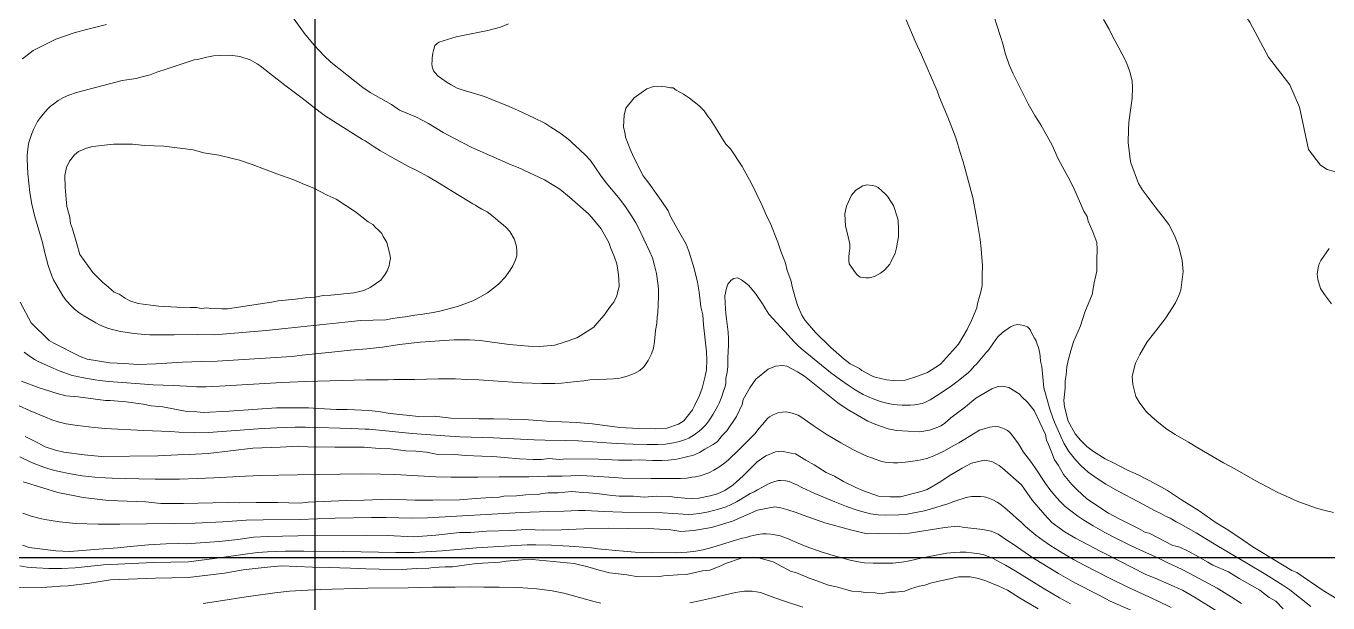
# Model space of a CAD drawing. Header units: metres. Extents: x 548946 to 557077, y 1838800 to 1845419.
# Drawn here: x 551860 to 552489, y 1842978 to 1843256 of the extents above; entities that cross this region are included whole.
import ezdxf

# ---------------------------------------------------------------- set-up
doc = ezdxf.new("R2010")
doc.units = ezdxf.units.M
doc.header["$LTSCALE"] = 28
for name, color, linetype, lineweight in [('1', 7, 'Continuous', 13), ('2', 7, 'Continuous', 13), ('60', 7, 'Continuous', 25)]:
    doc.layers.add(name, color=color, linetype=linetype, lineweight=lineweight)

msp = doc.modelspace()

# ---------------------------------------------------------------- linework, layer by layer
at = {"layer": '1'}
for points in [[(552222.65, 1843449.41), (552239.74, 1843450.64), (552260.57, 1843451.04), (552279.34, 1843444.05), (552297.46, 1843426.73), (552310.93, 1843404.03), (552331.31, 1843378.95), (552350.29, 1843360.96), (552370.29, 1843345.17), (552404.86, 1843309.28), (552422.43, 1843292.16), (552432.07, 1843283.5), (552443.61, 1843268.99), (552450.92, 1843258.24), (552460.01, 1843241.35), (552470.16, 1843228.07), (552474.88, 1843217.3), (552479.23, 1843196.83), (552485.03, 1843189.3), (552488.3, 1843187.14), (552493.37, 1843185.7)], [(551899.25, 1843257.08), (551889.61, 1843254.71), (551883.7, 1843253.01), (551874.9, 1843249.97), (551863.83, 1843244.64), (551858.71, 1843240.5)], [(552141.74, 1843151.94), (552137.92, 1843158.62), (552133.5, 1843163.96), (552131.77, 1843165.79), (552122.71, 1843173.9), (552117.96, 1843177.68), (552110.58, 1843182.17), (552097.96, 1843188.09), (552094.5, 1843189.48), (552075.52, 1843197.72), (552067.14, 1843202.1), (552061.72, 1843205.04), (552054.63, 1843209.31), (552048.93, 1843212.47), (552040.67, 1843215.84), (552036.81, 1843218.45), (552026.48, 1843224.38), (552022.9, 1843226.76), (552007.53, 1843238.98), (552004.39, 1843241.92), (551999.47, 1843247.21), (551994.77, 1843252.77), (551989.34, 1843260.27)], [(552285.04, 1843259.41), (552289.54, 1843249), (552292.57, 1843242.48), (552300.15, 1843225.06), (552301.28, 1843221.88), (552305.16, 1843212.42), (552309.09, 1843202.45), (552311.18, 1843195.32), (552312.7, 1843190.92), (552317.22, 1843173.65), (552319.09, 1843163.96), (552320.79, 1843153.48), (552321.31, 1843148.96), (552322.01, 1843140.66), (552321.74, 1843136.31), (552321.82, 1843131.24), (552321.16, 1843128.11), (552319.5, 1843122.59), (552319.23, 1843120.52), (552316.63, 1843114.38), (552314.58, 1843110.08), (552310.31, 1843102.99), (552301.76, 1843093.37), (552295.36, 1843089.33), (552288.79, 1843086.8), (552284.61, 1843085.56), (552279.04, 1843085.43), (552275.69, 1843085.81), (552270.22, 1843086.96), (552268.88, 1843087.57), (552263.74, 1843090.29), (552262.62, 1843091.18), (552258.04, 1843093.45), (552255.25, 1843095.67), (552248.76, 1843101.28), (552241.32, 1843108.56), (552236.34, 1843114.34), (552234.77, 1843116.96), (552232.69, 1843121.8), (552231.51, 1843125.47), (552230.21, 1843130.15), (552229.53, 1843133.89), (552227.73, 1843138.51), (552226.83, 1843141.96), (552224.64, 1843147.81), (552223.12, 1843152.21), (552219.52, 1843161.45), (552218.23, 1843163.85), (552215.47, 1843170.14), (552213.12, 1843175.2), (552210.48, 1843180.49), (552205.99, 1843188.62), (552200.44, 1843197.13), (552198.15, 1843199.41), (552195.68, 1843203.19), (552193.16, 1843207.48), (552190.7, 1843211.26), (552189.52, 1843212.65), (552187.67, 1843215.49), (552185.1, 1843217.99), (552180.63, 1843221.54), (552177.61, 1843223.48), (552174.09, 1843225.37), (552172.69, 1843226.48), (552171.41, 1843226.58), (552169.07, 1843227.08), (552165.22, 1843227.4), (552163.21, 1843227.17), (552160.04, 1843226.04), (552157.2, 1843224.2), (552153.92, 1843221.79), (552149.92, 1843216.76), (552149.04, 1843213.35), (552148.67, 1843207.72), (552149.57, 1843204.27), (552149.74, 1843202.76), (552151.94, 1843196.91), (552153.62, 1843193.3), (552158.22, 1843184.17), (552160.91, 1843180.66), (552166.96, 1843172.21), (552170.32, 1843167.26), (552171.39, 1843164.58), (552175.88, 1843156.46), (552179.02, 1843151.23), (552180.48, 1843147.33), (552182.9, 1843139.48), (552184.43, 1843132.79), (552185.23, 1843128.05), (552186.03, 1843121.03), (552186.99, 1843117.08), (552187.29, 1843112.28), (552188.78, 1843099.24)], [(552493.65, 1842979.65), (552486.28, 1842984.14), (552473.59, 1842992.85), (552471.19, 1842993.85), (552452.36, 1843005.16), (552447.67, 1843008.43), (552440.24, 1843013.43), (552434.76, 1843016.86), (552426.49, 1843022.52), (552418, 1843027.9), (552411.13, 1843032.45), (552405.43, 1843035.61), (552397.05, 1843039.99), (552391.97, 1843042.2), (552385.21, 1843045.75), (552381.19, 1843047.58), (552375.44, 1843051.24), (552372.36, 1843053.68), (552369.23, 1843056.62), (552366.6, 1843059.63), (552363.35, 1843065.86), (552361.54, 1843072.77), (552361.19, 1843075.78), (552361.79, 1843081.69), (552361.89, 1843085.26), (552362.32, 1843088.1), (552362.65, 1843091.95), (552363.31, 1843095.08), (552364.74, 1843100.32), (552365.84, 1843104.01), (552369.27, 1843111.77), (552371.31, 1843118.35), (552374.91, 1843126.89), (552375.78, 1843132.58), (552376.66, 1843135.99), (552377.16, 1843138.33), (552377.08, 1843143.41), (552377.23, 1843148.76), (552377.11, 1843152.05), (552375.26, 1843157.17), (552372.9, 1843162.24), (552372.39, 1843164.47), (552370.82, 1843167.08), (552365.99, 1843178.22), (552363.35, 1843183.5), (552358.52, 1843192.35), (552355.49, 1843198.87), (552350.05, 1843208.66), (552347.25, 1843213.17), (552344.05, 1843218.9), (552336.81, 1843233.32), (552334.79, 1843237.66), (552332.88, 1843243.28), (552331.92, 1843247.24), (552329.1, 1843256.32), (552327.58, 1843260.72)], [(551906.9, 1843230.14), (551913.58, 1843231.1), (551915.22, 1843231.59), (551920.36, 1843232.87), (551923.62, 1843234.04), (551928.52, 1843235.7), (551940.15, 1843239.53), (551941.6, 1843239.99), (551943.26, 1843240.28), (551947.73, 1843241.39), (551950.85, 1843241.95), (551954.03, 1843242.11), (551959, 1843242.28), (551963.67, 1843241.62), (551968.64, 1843239.99), (551971.95, 1843238.08), (551973.36, 1843237.14), (551981.57, 1843230.8), (551983.76, 1843229.05), (551985.3, 1843227.83), (551990.44, 1843223.93), (551993.71, 1843221.51), (551998.84, 1843217.61), (552002.36, 1843214.82), (552004.97, 1843212.92), (552008.74, 1843210.46), (552017.13, 1843205.23), (552022.83, 1843201.59), (552024.1, 1843200.94), (552028.51, 1843198.15), (552031.54, 1843196.1), (552036.02, 1843193.62), (552044.75, 1843188.83), (552048.76, 1843186.9), (552054.73, 1843183.59), (552059.86, 1843180.58), (552066.53, 1843176.36), (552075.97, 1843170.65), (552077.35, 1843169.91), (552078.53, 1843169.15), (552080.35, 1843168.06), (552081.41, 1843167.58), (552082.9, 1843166.75), (552084.33, 1843165.62), (552086.63, 1843163.79), (552088.5, 1843162.31), (552090.69, 1843160.56), (552092.14, 1843159.23), (552093.86, 1843157.33), (552096.06, 1843153.79), (552096.37, 1843152.83), (552097.08, 1843150.12), (552097.32, 1843147.95), (552097.2, 1843145.54), (552096.62, 1843143.68), (552095.36, 1843140.74), (552094, 1843138.59), (552091.69, 1843135.23), (552088.57, 1843131.98), (552086.02, 1843129.89), (552083.07, 1843127.76), (552079.42, 1843125.64), (552076.03, 1843123.86), (552068.66, 1843121.12), (552060.13, 1843118.94)], [(552060.13, 1843118.94), (552056.91, 1843118.28), (552051.92, 1843117.41), (552048.09, 1843116.87), (552043.39, 1843116.13), (552040.43, 1843115.79), (552036.41, 1843115.23), (552034.06, 1843114.76), (552021.82, 1843114.41), (552017.46, 1843113.87), (551993.13, 1843111.28), (551976.25, 1843109.59), (551951.44, 1843107.47), (551943.41, 1843107.54), (551931.93, 1843107.43), (551920.25, 1843107.5), (551917.61, 1843107.6), (551912.6, 1843108.07), (551906.06, 1843109.09), (551900.33, 1843110.48), (551898.16, 1843111.27), (551895.94, 1843112.23), (551894.08, 1843113.24), (551888.28, 1843116.64), (551885.92, 1843118.25), (551883.89, 1843119.79), (551882.43, 1843121.22), (551879.88, 1843124.08), (551878.21, 1843126.24), (551874.79, 1843132), (551873.77, 1843133.96), (551872.96, 1843135.98), (551871.2, 1843140.88), (551869.58, 1843146.99), (551868.37, 1843151.91), (551864.56, 1843165.06), (551863.28, 1843170.45), (551862.34, 1843176.14), (551861.31, 1843185.13), (551860.96, 1843192.24), (551861.01, 1843194.15), (551861.44, 1843198.42), (551861.85, 1843200.26), (551862.26, 1843201.67), (551863.04, 1843204.01), (551864.03, 1843206.4), (551865.22, 1843208.76), (551866.08, 1843210.25), (551867.47, 1843212.32), (551868.66, 1843213.86), (551870.89, 1843216.34), (551872.13, 1843217.55), (551874.46, 1843219.4), (551876.02, 1843220.42), (551878.58, 1843221.82), (551881.12, 1843222.96), (551884.85, 1843224.28), (551887.85, 1843225.18), (551894.7, 1843226.82), (551906.9, 1843230.14)], [(551857.65, 1843123.24), (551862.87, 1843113.17), (551871.7, 1843104.78), (551873.88, 1843103.5), (551886.56, 1843097.08), (551890.02, 1843095.69), (551900.9, 1843093.89), (551908.04, 1843093.69), (551914.45, 1843093.15), (551923.31, 1843093.41), (551935.91, 1843094.34), (551940.48, 1843094.35), (551945.28, 1843094.65), (551952.64, 1843094.73), (551988.7, 1843097.08), (551993.72, 1843097.65), (552008.04, 1843099.04), (552017.07, 1843100.07), (552024.88, 1843100.71), (552032.4, 1843101.57), (552040.65, 1843102.77), (552050.68, 1843103.92), (552067.07, 1843105.03), (552074.43, 1843105.11), (552079.56, 1843104.68), (552087.81, 1843103.59), (552093.5, 1843102.72), (552102.98, 1843102.03), (552108.34, 1843101.88), (552115.64, 1843102.46), (552120.04, 1843103.98), (552126.17, 1843105.95), (552127.83, 1843106.9), (552134.46, 1843111.22), (552135.79, 1843112.89), (552139.4, 1843116.86), (552142.45, 1843121.28), (552144.01, 1843123.24), (552145.45, 1843126.2), (552145.94, 1843128.54), (552146.71, 1843130.66), (552146.53, 1843134.45), (552146.19, 1843137.46), (552145.45, 1843141.7), (552144.32, 1843144.87), (552142.53, 1843149.49), (552141.74, 1843151.94)], [(551885.31, 1843063.75), (551893.55, 1843062.7), (551898.69, 1843062.27), (551917.21, 1843061.29), (551930.22, 1843060.77), (551934.23, 1843060.48), (551941.76, 1843060.18), (551948.52, 1843060.36), (551972.39, 1843062.16), (551981.51, 1843062.62), (551986.19, 1843062.78), (551990.32, 1843062.88), (551995.27, 1843062.86), (552017.72, 1843062.28), (552024.11, 1843062.04), (552026.05, 1843061.9), (552046.82, 1843059.92), (552062.57, 1843058.74), (552069.88, 1843058.3), (552086.08, 1843057.75), (552105.69, 1843056.8), (552110.9, 1843056.64), (552120.73, 1843056.49), (552126.8, 1843056.28), (552145.19, 1843055.05), (552153.19, 1843054.71), (552160.13, 1843054.57), (552165.19, 1843054.58), (552168.98, 1843054.74), (552170.95, 1843054.97), (552172.84, 1843055.31), (552175.79, 1843056.07), (552178.69, 1843057.03), (552180.25, 1843057.7), (552182.79, 1843059.21), (552185.19, 1843060.96), (552186.59, 1843062.2), (552188.44, 1843064.1), (552189.96, 1843065.98), (552192.02, 1843069.17), (552194.2, 1843073.25), (552194.82, 1843074.55), (552196.12, 1843077.64), (552196.89, 1843079.77), (552197.8, 1843082.61), (552198.04, 1843084.04), (552198.1, 1843085.24), (552198.16, 1843086.44), (552198.72, 1843089.4), (552199, 1843092.23), (552199.12, 1843096.43), (552199.32, 1843102.54), (552199.37, 1843105.54), (552199.21, 1843108.72), (552198.46, 1843115.22), (552198.19, 1843117.58), (552197.8, 1843122.73), (552197.7, 1843126.21), (552198.37, 1843129.98), (552199.15, 1843131.86), (552200.72, 1843133.84), (552202.03, 1843134.59), (552203.7, 1843134.88), (552204.64, 1843134.48), (552205.61, 1843133.9), (552207.01, 1843132.96), (552209.21, 1843131.22), (552209.8, 1843130.39), (552212.44, 1843127.39), (552213.14, 1843126.48), (552214.84, 1843123.88), (552215.8, 1843122.39), (552217.28, 1843119.97), (552218.78, 1843117.34), (552228.34, 1843107.15), (552230.92, 1843104.17), (552232.94, 1843102.13), (552234.54, 1843100.74), (552248.56, 1843089.36), (552253.42, 1843085.67), (552257.08, 1843083.11), (552260.52, 1843080.91), (552264.32, 1843078.74), (552268.75, 1843076.69), (552273.26, 1843075.13), (552276.4, 1843074.34), (552279.02, 1843073.86), (552280.78, 1843073.66), (552283.18, 1843073.51), (552287.14, 1843073.53), (552289.34, 1843073.75), (552291.83, 1843074.11), (552292.98, 1843074.41), (552294.5, 1843075.01), (552296.64, 1843076.09), (552301.11, 1843078.83), (552306.95, 1843082.83), (552310.2, 1843085.29), (552315.25, 1843089.33), (552316.56, 1843090.5), (552317.94, 1843092.27)], [(552317.94, 1843092.27), (552319.12, 1843093.3), (552319.91, 1843094.29), (552323.85, 1843099.03), (552324.84, 1843100.04), (552328.43, 1843105.24), (552329.39, 1843106.45), (552331.55, 1843108.5), (552335.42, 1843111.33), (552337.43, 1843112.06), (552338.98, 1843112.44), (552340.1, 1843112.27), (552341.83, 1843111.97), (552343.61, 1843111.27), (552344.49, 1843110.57), (552345.08, 1843109.74), (552345.39, 1843108.78), (552347.02, 1843105.87), (552347.77, 1843104.56), (552348.26, 1843102.92), (552348.94, 1843101.3), (552349.56, 1843098.48), (552349.83, 1843097.02), (552349.99, 1843094.74), (552350.54, 1843092.15), (552351.57, 1843081.87), (552354.46, 1843071.66), (552355.91, 1843067.5), (552356.72, 1843065.41), (552359.67, 1843058.45), (552361.22, 1843055.17), (552362.6, 1843052.83), (552363.66, 1843051.21), (552366.86, 1843047.1), (552369.6, 1843044.22), (552371.12, 1843042.83), (552372.97, 1843041.29), (552376.75, 1843038.43), (552381.44, 1843035.43), (552387.35, 1843032.09), (552397.23, 1843026.9), (552405.18, 1843022.57), (552408.01, 1843021.22), (552410.23, 1843020.02), (552412.45, 1843019), (552415.37, 1843017.31), (552417.58, 1843016.14), (552424.96, 1843011.91), (552435.06, 1843005.85), (552449.48, 1842997.37), (552458.7, 1842991.85), (552466.89, 1842986.8), (552470.29, 1842984.48), (552480.44, 1842976.41)], [(552188.78, 1843099.24), (552188.96, 1843095.45), (552188.75, 1843090.6), (552188.09, 1843087.47), (552186.72, 1843081.73), (552185.33, 1843078.27), (552182.9, 1843072.91), (552182.07, 1843071.29), (552177.85, 1843065.97), (552175.23, 1843064.41), (552169.61, 1843062.49), (552164.31, 1843062.14), (552156.17, 1843062.22), (552146.97, 1843062.7), (552133.81, 1843064.49), (552126.11, 1843065.14), (552111.56, 1843065.76), (552100.79, 1843066.56), (552086.02, 1843066.9), (552079.16, 1843066.88), (552065.39, 1843067.33), (552057.41, 1843068.2), (552050.05, 1843068.12), (552036.16, 1843069.58), (552030.47, 1843070.45), (552025.84, 1843070.94), (552015.36, 1843071.52), (552010.29, 1843071.45), (552001.59, 1843071.97), (551996.74, 1843072.18), (551988.59, 1843072.27), (551981.24, 1843072.19), (551958.55, 1843070.61), (551946.17, 1843069.95), (551942.83, 1843070.33), (551937.19, 1843070.7), (551926.54, 1843072.79), (551920.9, 1843073.16), (551917, 1843073.98), (551908.74, 1843075.07), (551901.05, 1843075.71), (551898.76, 1843075.71), (551885.6, 1843077.5), (551879.69, 1843078.1), (551875.5, 1843079.14), (551866.79, 1843081.96), (551858.31, 1843085.05)], [(551859.98, 1843058.46), (551866.18, 1843055.36), (551869.7, 1843053.48), (551874.72, 1843051.76), (551878.63, 1843050.94), (551888.44, 1843049.52), (551896.92, 1843048.71), (551924.07, 1843049.03), (551933.66, 1843049.62), (551939.24, 1843049.75), (551948.32, 1843050.28), (551969.89, 1843052.75), (551983.05, 1843053.23), (551992.13, 1843053.77), (551996.48, 1843053.5), (552009.48, 1843053.21), (552023.69, 1843053.31), (552030.89, 1843052.61), (552036.24, 1843052.46), (552043.72, 1843051.54), (552048.57, 1843051.33), (552053.7, 1843050.9), (552058.38, 1843049.91), (552067.31, 1843049.67), (552072.44, 1843049.24), (552080.36, 1843048.87), (552085.71, 1843048.72), (552091.34, 1843048.35), (552098.54, 1843047.65), (552105.17, 1843047.39), (552109.24, 1843047.35), (552112.75, 1843047.75), (552117.88, 1843047.32), (552121.39, 1843047.72), (552136.67, 1843047.44), (552140.24, 1843047.34), (552146.38, 1843047.03), (552152.73, 1843046.99), (552156.52, 1843047.17), (552162.66, 1843046.86), (552167.23, 1843046.87), (552170.52, 1843046.99), (552174.53, 1843047.45), (552182.44, 1843049.38), (552185.34, 1843050.72), (552187.95, 1843052.29), (552192.01, 1843054.54), (552194.13, 1843056.05), (552196.35, 1843058.84), (552198.63, 1843061.14), (552203.18, 1843068.01), (552206.06, 1843073.93), (552206.55, 1843076.27), (552209.71, 1843081.97), (552212.54, 1843086.11), (552218.6, 1843090.86), (552222, 1843092.27), (552225.51, 1843092.67), (552227.57, 1843092.4), (552232.71, 1843089.68), (552236.01, 1843087.52), (552252.22, 1843074.64), (552256.63, 1843071.59), (552266.69, 1843065.88), (552270.43, 1843064.27), (552276.51, 1843062.17), (552280.42, 1843061.35), (552291.68, 1843060.61), (552296.42, 1843061.4), (552299.59, 1843062.53), (552301.77, 1843063.54), (552303.66, 1843064.77), (552306.66, 1843067.4), (552313.67, 1843072.78), (552318.78, 1843076.92), (552326.41, 1843081.35), (552329.58, 1843082.48), (552331.59, 1843082.71), (552334.71, 1843082.05), (552339.63, 1843079.05), (552341.08, 1843077.44), (552343.66, 1843074.94), (552346.9, 1843070.99), (552352.29, 1843059.41), (552352.86, 1843056.68), (552353.87, 1843054.51), (552355.33, 1843050.61), (552356.74, 1843047.22), (552358.59, 1843044.38), (552361.11, 1843040.09), (552364.97, 1843035.2), (552367.55, 1843032.7), (552372.36, 1843028.42), (552382.81, 1843021.49), (552387.94, 1843018.77), (552397.23, 1843014.04), (552400.64, 1843012.15), (552402.32, 1843011.73), (552413.71, 1843005.87), (552415.27, 1843005.54), (552417.12, 1843004.99)], [(551856.88, 1843073.41), (551862.48, 1843070.83), (551869.93, 1843067.68), (551872.84, 1843066.49), (551876.01, 1843065.44), (551879.91, 1843064.6), (551885.31, 1843063.75)], [(552103.09, 1843038.94), (552112.01, 1843039.33), (552119.09, 1843039.22), (552123.28, 1843039.46), (552127.94, 1843039.54), (552134.11, 1843039.31), (552144.31, 1843038.59), (552148.3, 1843038.4), (552162.01, 1843038.19), (552176.2, 1843038.25), (552179.23, 1843038.41), (552181.69, 1843038.74), (552183.43, 1843039.05), (552186.18, 1843039.69), (552189.89, 1843040.98), (552192.25, 1843042.15), (552194.73, 1843043.62), (552197.05, 1843045.21), (552199.23, 1843046.95), (552204.73, 1843052.33), (552209.23, 1843056.86), (552210.59, 1843058.34), (552212.19, 1843059.83), (552214.09, 1843062.22), (552215.98, 1843064.36), (552217.38, 1843066.18), (552218.45, 1843067.32), (552219.24, 1843067.9), (552220.99, 1843068.85), (552223.35, 1843069.76), (552225.41, 1843070.21), (552227.04, 1843070.24), (552228.04, 1843070.13), (552230.06, 1843069.71), (552232.01, 1843069.09), (552232.93, 1843068.7), (552234.28, 1843067.92), (552240.7, 1843063.35), (552246.53, 1843059.5), (552253.63, 1843055.32), (552259.46, 1843052.12), (552265.4, 1843049.29), (552269.64, 1843047.62), (552273.39, 1843046.43), (552274.94, 1843046.07), (552276.56, 1843045.84), (552279, 1843045.74), (552281.04, 1843045.75), (552284.64, 1843046), (552290.73, 1843046.8), (552293.58, 1843047.42), (552295.1, 1843047.86), (552298.53, 1843049.1), (552303.3, 1843051.43), (552308.41, 1843054.3), (552310.5, 1843055.39), (552318.34, 1843060.23), (552320.54, 1843061.4), (552323.27, 1843062.35), (552325.46, 1843062.88), (552326.54, 1843063.06), (552328.24, 1843063.18), (552329.82, 1843063.01), (552330.72, 1843062.78), (552332.43, 1843062.1), (552333.97, 1843061.25), (552334.65, 1843060.77), (552335.57, 1843059.87), (552339.28, 1843054.92), (552341.79, 1843050.85), (552345.04, 1843046.46), (552347.28, 1843043.29), (552352.3, 1843035.77), (552354.49, 1843032.79), (552356.64, 1843030.17), (552359.25, 1843027.26), (552361.87, 1843024.73), (552364.51, 1843022.5), (552367.96, 1843019.93), (552370.83, 1843018.04), (552375.36, 1843015.32), (552381.01, 1843012.19), (552386.22, 1843009.45), (552393.32, 1843005.86), (552397.8, 1843003.74), (552406.83, 1842999.74), (552411.37, 1842997.45), (552418.29, 1842994.25), (552421.74, 1842992.5), (552435.1, 1842985.22), (552441.98, 1842981.16), (552446.98, 1842977.93)], [(551857.48, 1843048.56), (551863.16, 1843045.92), (551868.64, 1843043.78), (551870.93, 1843043.02), (551874.23, 1843042.08), (551878.04, 1843041.16), (551880.92, 1843040.58), (551887.6, 1843039.49), (551893.64, 1843038.86), (551898.6, 1843038.51), (551901.96, 1843038.36), (551914.92, 1843037.97), (551922.76, 1843037.85), (551934.44, 1843037.89), (551943.07, 1843038.12), (551951.03, 1843038.43), (551966.39, 1843039.34), (551973.74, 1843039.61), (551991.36, 1843039.99), (552022.39, 1843040.42), (552031.48, 1843040.32), (552038.34, 1843040.1), (552058.13, 1843039), (552065.42, 1843038.78), (552078.5, 1843038.78), (552088.68, 1843039), (552097.41, 1843038.91), (552103.09, 1843038.94)], [(552413.01, 1842975.96), (552406.71, 1842979.01), (552391.74, 1842985.92), (552383.19, 1842990.09), (552370.98, 1842996.39), (552365.85, 1842999.16), (552361.24, 1843001.8), (552354.91, 1843005.78), (552351.26, 1843008.32), (552347.74, 1843010.91), (552342.76, 1843015.1), (552340.66, 1843017.05), (552338.48, 1843018.92), (552336.5, 1843020.81), (552332.75, 1843024.03), (552330.39, 1843025.88), (552328.95, 1843026.83), (552326.91, 1843027.91), (552325.3, 1843028.56), (552323.61, 1843029.1), (552322.69, 1843029.3), (552321.04, 1843029.49), (552318.43, 1843029.52), (552316.64, 1843029.42), (552314.04, 1843029.05), (552308.17, 1843027.14), (552305.22, 1843025.99), (552302.5, 1843025.2), (552299.48, 1843024.13), (552293.97, 1843022.63), (552287.96, 1843021.38), (552285.54, 1843021), (552281.54, 1843020.61), (552275.31, 1843020.54), (552271.55, 1843020.7), (552268.11, 1843021.16), (552265.54, 1843021.79), (552262.03, 1843022.77), (552256.38, 1843024.66), (552250.67, 1843026.84), (552241.02, 1843030.86), (552234.82, 1843033.79), (552232.34, 1843035.1), (552228.62, 1843036.7), (552227.07, 1843037.05), (552224.46, 1843037.24), (552223.46, 1843037.17), (552221.73, 1843036.78), (552220.29, 1843036.31), (552219, 1843035.78), (552213.45, 1843032.78), (552211.86, 1843031.81), (552209.92, 1843030.86), (552205.24, 1843028), (552203.25, 1843026.87), (552200.39, 1843025.44), (552198.27, 1843024.56), (552194.56, 1843023.36), (552189.73, 1843022.14), (552185.33, 1843021.32), (552182.37, 1843020.98), (552179.89, 1843020.88), (552177.47, 1843020.9), (552167.58, 1843021.55), (552148.16, 1843021.9), (552139.23, 1843022.24), (552130.44, 1843022.68), (552126.98, 1843022.72), (552119.98, 1843022.36), (552112.55, 1843022.2), (552099.39, 1843021.71), (552054.11, 1843019.17), (552046.46, 1843019.09), (552034.26, 1843019.33), (552027.16, 1843019.34), (552009.65, 1843018.98), (551992.61, 1843018.46), (551974.9, 1843018.31), (551966.7, 1843018.01), (551955.35, 1843017.27), (551942.03, 1843016.63), (551932.24, 1843016.42), (551918.55, 1843016.31), (551905.79, 1843016.1), (551895.26, 1843016.19), (551884.51, 1843016.52), (551876.67, 1843017.2), (551869.49, 1843018.4), (551866.6, 1843019.08), (551863, 1843020.05), (551858.98, 1843021.39)], [(551858.81, 1843006.04), (551862, 1843004.88), (551874.88, 1843003.3), (551881.52, 1843003.04), (551895.62, 1843004.15), (551904.7, 1843004.68), (551910.72, 1843005.37), (551919.53, 1843006.12), (551928.12, 1843006.6), (551934.19, 1843006.79), (551937.76, 1843006.69), (551953.65, 1843007.74), (551962.68, 1843008.78), (551970.42, 1843009.92), (551977, 1843010.16), (551998.8, 1843010.62), (552024.95, 1843010.82), (552034.87, 1843010.69), (552047.64, 1843010.11), (552058.23, 1843010.82), (552069.77, 1843012.14), (552074.84, 1843012.21), (552082.65, 1843012.85), (552094.3, 1843013.17), (552101.88, 1843013.53), (552110.3, 1843013.22), (552118.66, 1843013.41), (552129.53, 1843013.9), (552141.69, 1843014.27), (552151.11, 1843014.08), (552163.32, 1843013.95), (552171.52, 1843013.37), (552176.43, 1843012.66), (552182.73, 1843013.12), (552191.2, 1843014.6), (552201.28, 1843017.53), (552213.36, 1843022.98), (552221.83, 1843024.46), (552224.68, 1843024.02), (552228.08, 1843023.14), (552232.04, 1843021.82), (552235.5, 1843020.43), (552245.83, 1843016.79), (552258.94, 1843013.21), (552266.25, 1843011.5), (552271.83, 1843011.63), (552282.26, 1843011.56), (552286.55, 1843011.79), (552303.77, 1843014.53), (552309.79, 1843015.21)], [(552283.01, 1842997.76), (552278.69, 1842997.41), (552273.64, 1842997.27), (552269.12, 1842997.3), (552265.08, 1842997.52), (552262.12, 1842997.93), (552258.14, 1842998.82), (552249.85, 1843001.09), (552244.15, 1843002.88), (552236.88, 1843005.44), (552232.93, 1843007), (552227.82, 1843009.16), (552224.33, 1843010.46), (552221.98, 1843011.02), (552219.87, 1843011.39), (552217.76, 1843011.49), (552215.83, 1843011.45), (552214.7, 1843011.34), (552212.77, 1843011), (552209.86, 1843010.34), (552207.86, 1843009.73), (552206.11, 1843009.32), (552202.3, 1843008.26), (552191.31, 1843004.82), (552187.12, 1843003.8), (552182.57, 1843003.02), (552179.32, 1843002.66), (552176.79, 1843002.47), (552174.02, 1843002.39), (552162.54, 1843002.44), (552154.31, 1843002.7), (552150.52, 1843002.93), (552143.2, 1843003.56), (552139.87, 1843003.95), (552136.37, 1843004.25), (552133.37, 1843004.66), (552125.28, 1843005.34), (552114.01, 1843005.95), (552106.37, 1843006.16), (552102.22, 1843006.17), (552096.8, 1843005.94), (552077.87, 1843004.76), (552061.27, 1843003.29), (552053.17, 1843002.73), (552047.68, 1843002.5), (552038.96, 1843002.47), (552013.86, 1843002.93), (551994.58, 1843003.09), (551985.63, 1843003.05), (551976.96, 1843002.77), (551972.14, 1843002.43), (551967.3, 1843001.89), (551951.32, 1842999.57), (551938.8, 1842998), (551921.74, 1842997.66), (551897.78, 1842996.54), (551884.2, 1842995.11), (551877.61, 1842994.72), (551871.5, 1842994.76), (551865.56, 1842995.04), (551861.05, 1842995.42), (551857.51, 1842996.04)], [(552309.79, 1843015.21), (552313.41, 1843014.61), (552322.17, 1843013.58), (552326.08, 1843012.76), (552329.54, 1843011.38), (552334.23, 1843008.1), (552337.25, 1843006.16), (552345.8, 1843000.28), (552358.65, 1842992.35), (552366.52, 1842987.91), (552377.86, 1842982.1), (552383.56, 1842978.94), (552397.18, 1842973.13)], [(552417.12, 1843004.99), (552421.14, 1843003.16), (552424.65, 1843001.27), (552430.63, 1842997.89), (552433.09, 1842996.4), (552440.57, 1842993.19), (552445.77, 1842989.97), (552455.82, 1842984.26), (552460.29, 1842980.71), (552463.53, 1842979.05), (552467, 1842975.38)], [(551856.96, 1842985.8), (551868.17, 1842985.56), (551872.96, 1842985.86), (551876.98, 1842986.31), (551880.77, 1842986.49), (551891.3, 1842987.7), (551901.28, 1842989.35), (551922.96, 1842990.08), (551938.62, 1842990.42), (551956.3, 1842992.6), (551965.27, 1842994.13), (551975.3, 1842995.28), (551983.6, 1842995.98), (551998.66, 1842995.41), (552006.8, 1842995.33), (552017.01, 1842994.97), (552024.42, 1842994.55), (552030.78, 1842994.51), (552041.99, 1842994.27), (552048.79, 1842994.8), (552054.86, 1842994.98), (552056.87, 1842995.21), (552062.67, 1842995.62), (552066.24, 1842995.52), (552072.98, 1842996.55), (552077.99, 1842997.12), (552089.09, 1842997.88), (552092.1, 1842998.23), (552099.9, 1842998.87)], [(552099.9, 1842998.87), (552104.69, 1842999.16), (552125, 1842997.17), (552131.52, 1842995.63), (552137.05, 1842993.97), (552142.02, 1842992.76), (552150.27, 1842991.67), (552155.96, 1842990.8), (552166.11, 1842990.95), (552168.11, 1842991.18), (552174.91, 1842991.7), (552179.21, 1842991.94), (552186.9, 1842993.58), (552190.41, 1842993.98), (552195.75, 1842996.12), (552197.92, 1842997.13), (552205.5, 1842999.77), (552207.5, 1843000), (552211.29, 1843000.18), (552213.86, 1842999.97), (552220.95, 1842997.98), (552229.6, 1842993.38), (552231.95, 1842992.89), (552238.37, 1842990.07), (552240.21, 1842989.52), (552247.64, 1842986.81), (552251.54, 1842985.99), (552256.01, 1842984.72), (552258.91, 1842983.78), (552262.48, 1842983.68), (552265.32, 1842983.24), (552270.17, 1842983.04), (552273.02, 1842982.6), (552277.25, 1842983.34), (552280.04, 1842983.4), (552284.55, 1842983.92), (552287.23, 1842984.99), (552291.4, 1842986.23), (552294.13, 1842986.8), (552297.31, 1842987.92), (552310.46, 1842990.7), (552316.03, 1842990.83), (552319.94, 1842990), (552323.62, 1842988.9), (552329.76, 1842986.3), (552334.06, 1842984.25), (552339.82, 1842980.59), (552348.81, 1842975.27)], [(552364.4, 1842977.71), (552359.02, 1842980.68), (552351.16, 1842985.34), (552337.64, 1842993.67), (552333.01, 1842996.32), (552326.75, 1842999.69), (552324.63, 1843000.61), (552322.64, 1843001.3), (552320.33, 1843001.8), (552316.71, 1843002.33), (552313.88, 1843002.57), (552311.11, 1843002.65), (552308.34, 1843002.53), (552304.75, 1843002.11), (552296.18, 1843000.58), (552292.26, 1842999.78), (552286.8, 1842998.48), (552283.01, 1842997.76)]]:
    msp.add_lwpolyline(points, dxfattribs=at)
msp.add_lwpolyline([(551978.95, 1843123.25), (551982.18, 1843123.87), (551990.49, 1843124.57), (551995.22, 1843125.37), (552000.02, 1843125.66), (552003.75, 1843126.34), (552007.54, 1843126.52), (552018.58, 1843127.78), (552023.53, 1843128.86), (552026.43, 1843130.21), (552031.6, 1843133.85), (552033.82, 1843136.64), (552034.65, 1843138.26), (552035.65, 1843140.66), (552035.76, 1843141.95), (552036.25, 1843144.29), (552036.02, 1843146.3), (552034.61, 1843151.98), (552033.66, 1843153.65), (552032.76, 1843154.82), (552032.09, 1843156.26), (552030.35, 1843158.1), (552029.23, 1843158.99), (552027.78, 1843160.6), (552025.6, 1843161.87), (552019.45, 1843166.76), (552010.12, 1843172.81), (552005.82, 1843174.86), (551999.34, 1843178.18), (551994.82, 1843179.95), (551989.74, 1843182.16), (551981.53, 1843185.03), (551969.59, 1843189.51), (551963.5, 1843191.61), (551953.57, 1843194.03), (551946.32, 1843195.23), (551941.07, 1843196.67), (551926.9, 1843198.35), (551917.7, 1843198.82), (551911.79, 1843199.41), (551902.65, 1843199.38), (551892.62, 1843198.24), (551889.66, 1843197.39), (551885.77, 1843195.93), (551883.93, 1843194.19), (551881.49, 1843191.12), (551880.05, 1843188.16), (551879.22, 1843184.25), (551879.35, 1843178.68), (551879.76, 1843172.88), (551880.17, 1843169.37), (551881.52, 1843164.19), (551881.87, 1843161.18), (551882.93, 1843158.51), (551885.02, 1843151.38), (551886.38, 1843146.2), (551892.7, 1843137.52), (551897.57, 1843132.74), (551898.97, 1843131.63), (551902.94, 1843128.02), (551905.34, 1843127.02), (551908.36, 1843125.08), (551910.54, 1843123.81), (551914.5, 1843122.48), (551917.06, 1843122.27), (551921.97, 1843121.56), (551924.54, 1843121.34), (551933.24, 1843120.81), (551939.87, 1843120.56), (551942.66, 1843120.62), (551945, 1843120.13), (551947.51, 1843120.41), (551949.58, 1843120.14), (551952.86, 1843120.26), (551954.93, 1843119.99), (551957.72, 1843120.06)], close=True, dxfattribs=at)
at = {"layer": '2'}
for points in [[(551941.07, 1843082.46), (551942.68, 1843082.42), (551947.41, 1843082.42), (551953.89, 1843082.63), (551983.83, 1843084.49), (551995.43, 1843084.96), (552024.52, 1843085.73), (552027.99, 1843085.71), (552031.41, 1843085.83), (552035.15, 1843085.81), (552037.91, 1843085.91), (552047.93, 1843085.91), (552059.44, 1843086.19), (552067.53, 1843086.16), (552073.22, 1843085.99), (552078.89, 1843085.72), (552090.53, 1843084.87), (552099.88, 1843084.37), (552109.32, 1843084.01), (552115.63, 1843083.99), (552118.79, 1843084.16), (552121.94, 1843084.45), (552125.92, 1843084.99), (552129.62, 1843085.29), (552132.57, 1843085.71), (552140.58, 1843086.15), (552143.92, 1843086.21), (552146.22, 1843086.4), (552147.65, 1843086.68), (552150.54, 1843087.48), (552154.02, 1843088.8), (552156.59, 1843090.2), (552158.23, 1843091.63), (552158.68, 1843092.13), (552160.7, 1843095.04), (552162.31, 1843098.22), (552163.16, 1843100.97), (552163.64, 1843104.31), (552164.1, 1843109.51), (552164.75, 1843112.96), (552164.99, 1843115.98), (552165.3, 1843118.29), (552165.7, 1843125.74), (552165.64, 1843129.55), (552165.32, 1843132.43), (552164.58, 1843136.95), (552163.76, 1843140.88), (552162.67, 1843144.59), (552161.34, 1843147.84), (552155.89, 1843159.33), (552154.72, 1843161.46), (552152.67, 1843164.79), (552149.31, 1843169.6), (552146.28, 1843173.6), (552140.45, 1843180.8), (552137.68, 1843184.4), (552132.86, 1843191.46), (552130.37, 1843194.14), (552125.34, 1843198.75), (552124.11, 1843199.91), (552122.77, 1843201.15), (552120.57, 1843202.9), (552117.96, 1843204.79), (552113.75, 1843207.61), (552110.74, 1843209.46), (552105.54, 1843212.15), (552097.96, 1843215.68), (552093.55, 1843217.57), (552085.17, 1843221), (552081.62, 1843222.39), (552076.86, 1843223.84), (552070.88, 1843225.55), (552068.49, 1843226.38), (552065.51, 1843228.03), (552063.69, 1843229.12), (552060.88, 1843230.99), (552059.34, 1843232.21), (552057.65, 1843233.92), (552057.06, 1843234.75), (552056.44, 1843236.67), (552056.34, 1843238.36), (552056.4, 1843239.56), (552056.44, 1843240.96), (552056.68, 1843243.28), (552057.02, 1843244.62), (552057.65, 1843246.99), (552059.57, 1843248.51), (552067.95, 1843251.16), (552079.18, 1843253.34), (552083.27, 1843254.21), (552089.37, 1843255.81), (552093.29, 1843257.35)], [(552380.32, 1843259.57), (552383.05, 1843254.89), (552384.77, 1843251.2), (552387.68, 1843245.84), (552390.88, 1843239.72), (552392.09, 1843236.97), (552393, 1843234.28), (552394.08, 1843230.01), (552394.27, 1843226.64), (552394.15, 1843221.53), (552393.75, 1843218.1), (552393.24, 1843214.74), (552392.59, 1843209.88), (552392.39, 1843206.46), (552392.21, 1843200.16), (552393.22, 1843192.19), (552393.53, 1843190.33), (552397.27, 1843180.38), (552398.99, 1843177.58), (552401.93, 1843173.63), (552403.23, 1843171.88), (552406.88, 1843167.01)], [(552406.88, 1843167.01), (552408.84, 1843164.74), (552411.81, 1843160.59), (552413.17, 1843158.25), (552414.89, 1843154.56), (552415.58, 1843152.94), (552416.73, 1843149.88), (552418.28, 1843143.27), (552418.69, 1843137.93), (552417.63, 1843128.92), (552416.71, 1843126.42), (552415.13, 1843122.85), (552410.36, 1843115.72), (552408.9, 1843113.65), (552404.47, 1843107.86), (552401.42, 1843104.02), (552397.91, 1843098.03), (552395.8, 1843093.8), (552394.22, 1843087.53), (552394.48, 1843083.56), (552395.94, 1843077.75), (552397.81, 1843074.47), (552400.87, 1843070.43), (552403.88, 1843067.68), (552407.09, 1843064.95), (552410.82, 1843061.98), (552414.9, 1843059.46), (552421.41, 1843055.71), (552425.82, 1843052.93), (552433.31, 1843048.59), (552438.22, 1843045.76), (552443.64, 1843042.89), (552451.23, 1843038.47), (552453.47, 1843037.23), (552462.06, 1843032.72), (552464.08, 1843031.66), (552468.82, 1843029.51), (552474.08, 1843027.11), (552483.14, 1843023.86), (552486.64, 1843022.86), (552491.27, 1843021.7)], [(552490.32, 1843122.37), (552486.91, 1843126.87), (552485.09, 1843129.76), (552483.69, 1843134.09), (552483.49, 1843136.76), (552484.13, 1843140.73), (552484.48, 1843142.06), (552485.13, 1843143.33), (552489.16, 1843149.08)], [(551859.62, 1843099.12), (551862, 1843097.28), (551864.49, 1843095.63), (551865.98, 1843094.76), (551870.7, 1843092.62), (551876.5, 1843090.15), (551882.79, 1843087.91), (551884.52, 1843087.46), (551887.36, 1843086.86), (551893.87, 1843085.73), (551895.92, 1843085.42), (551900.39, 1843084.92), (551915.6, 1843083.78), (551921.78, 1843083.4), (551931.38, 1843083.08), (551941.07, 1843082.46)], [(552254.89, 1843036.68), (552250.53, 1843039.23), (552246.51, 1843041.06), (552240.75, 1843044.72), (552236.68, 1843047.04), (552231.76, 1843050.04), (552229.7, 1843050.31), (552225.01, 1843051.3), (552222, 1843050.95), (552217.38, 1843049.16), (552213.15, 1843046.13), (552206.54, 1843039.53), (552203.09, 1843036.34), (552201.7, 1843035.17), (552197.7, 1843032.42), (552194.08, 1843030.74), (552190.62, 1843029.83), (552185.16, 1843028.7), (552181.37, 1843028.52), (552178.31, 1843028.68), (552173.17, 1843029.11), (552171.61, 1843029.43), (552164.47, 1843029.63), (552158.68, 1843029.22), (552153.55, 1843029.65), (552146.69, 1843029.63), (552142.06, 1843030.12), (552135.87, 1843030.93), (552132.02, 1843031.26), (552128.95, 1843031.41), (552125.61, 1843031.79), (552123.82, 1843031.84), (552117.02, 1843031.32), (552112.45, 1843031.3), (552109.44, 1843030.96), (552108.21, 1843030.56), (552101.64, 1843030.32), (552097.12, 1843029.8), (552091.05, 1843029.62), (552088.82, 1843029.11), (552082.24, 1843028.86), (552077.44, 1843028.57), (552069.64, 1843027.93), (552056.71, 1843027.72), (552048.06, 1843027.75), (552036.08, 1843028.15), (552023.42, 1843027.72), (552015.06, 1843027.53), (551996.61, 1843026.68), (551992.59, 1843026.23), (551981.89, 1843026.52), (551971.46, 1843026.6), (551963.6, 1843026.46), (551957.75, 1843026.56), (551936.45, 1843026.15), (551925.52, 1843026.17), (551918.33, 1843026.87), (551900.2, 1843027.59), (551888.1, 1843029), (551875.88, 1843031.42), (551868.51, 1843033.62), (551859.03, 1843036.6)], [(552434.79, 1842974.43), (552424.96, 1842980.42), (552418.42, 1842984.25), (552405.3, 1842990.12), (552400.78, 1842991.89), (552381.62, 1843001.64), (552378.66, 1843003.08), (552366.77, 1843009.34), (552361.85, 1843012.33), (552355.48, 1843016.94), (552352.01, 1843020.61), (552345.85, 1843027.78), (552340.7, 1843035.06), (552331.64, 1843043.18), (552329.96, 1843044.51), (552326.44, 1843046.39), (552322.82, 1843046.99), (552316.63, 1843045.52), (552312.07, 1843043.22), (552305.89, 1843039.47), (552301.89, 1843036.72), (552295.21, 1843032.91), (552292.76, 1843032.12), (552282.4, 1843029.41), (552277.32, 1843029.34), (552271.69, 1843029.71), (552264.55, 1843032.19), (552260.81, 1843033.8), (552254.89, 1843036.68)], [(552102.61, 1842985.34), (552097.94, 1842985.56), (552088.68, 1842985.75), (552081.38, 1842985.77), (552074.97, 1842985.94), (552067.52, 1842985.76), (552056.73, 1842985.83), (552044.92, 1842985.39), (552025.45, 1842985.24), (552002.35, 1842984.58), (551987.55, 1842983.84), (551980.53, 1842983.09), (551965.55, 1842981.01), (551955.38, 1842979.32), (551945.86, 1842977.93)], [(552137.82, 1842978.04), (552135.06, 1842978.68), (552120.02, 1842982.84), (552114.25, 1842983.94), (552106.89, 1842984.93), (552102.61, 1842985.34)], [(552235.31, 1842976.16), (552226, 1842979.11), (552221.7, 1842980.6), (552218.62, 1842981.8), (552214.83, 1842983.12), (552212.86, 1842983.53), (552210.8, 1842983.78), (552209.42, 1842983.84), (552207.08, 1842983.79), (552204.82, 1842983.56), (552202.7, 1842983.22), (552200.68, 1842982.79), (552191.18, 1842980.44), (552185.44, 1842979.16), (552180.67, 1842978.16)]]:
    msp.add_lwpolyline(points, dxfattribs=at)
msp.add_lwpolyline([(552256.75, 1843156.12), (552255.82, 1843159.9), (552255.53, 1843165.86), (552256.31, 1843169.54), (552258.7, 1843174.8), (552260.82, 1843177.24), (552264.18, 1843179.22), (552266.22, 1843179.75), (552268.85, 1843179.45), (552270.38, 1843179.13), (552271.54, 1843178.56), (552273.43, 1843176.88), (552275.32, 1843175.2), (552276.38, 1843173.83), (552277.45, 1843172.26), (552279.04, 1843169.74), (552281.16, 1843163.4), (552281.3, 1843162.22), (552281.37, 1843158.93), (552281.34, 1843154.84), (552280.96, 1843152.1), (552280.46, 1843149.45), (552279.86, 1843146.89), (552277.66, 1843142.54), (552277.18, 1843141.49), (552274.61, 1843138.7), (552272.69, 1843137.18), (552269.78, 1843135.55), (552267.26, 1843134.87), (552265.67, 1843134.88), (552264.35, 1843135.03), (552262.93, 1843135.27), (552261.5, 1843136.4), (552260.69, 1843137.41), (552257.55, 1843141.76), (552257.44, 1843143.48), (552257.44, 1843144.97), (552257.55, 1843146.92), (552257.9, 1843148.98), (552257.9, 1843151.15)], close=True, dxfattribs=at)
at = {"layer": '60'}
for p, q in [((552000, 1839000), (552000, 1845000)), ((549000, 1843000), (553000, 1843000))]:
    msp.add_line(p, q, dxfattribs=at)

doc.saveas('drawing.dxf')
